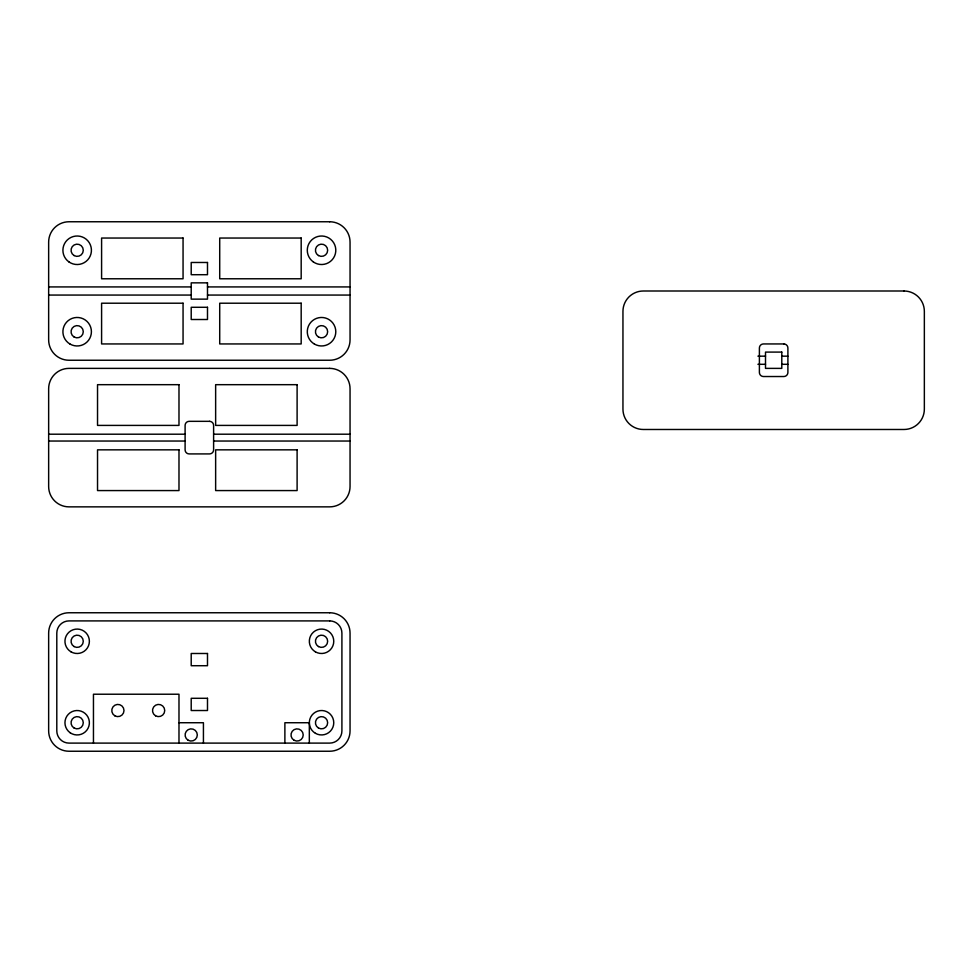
<?xml version="1.0" encoding="UTF-8"?>
<svg xmlns="http://www.w3.org/2000/svg" width="973" height="973" viewBox="0 0 973 973"><rect width="100%" height="100%" fill="white"/><g stroke="black" fill="none" stroke-linecap="round" stroke-linejoin="round"><path stroke-width="1.46" d="M48.65 286.926L191.207 286.926M207.492 286.926L350.049 286.926M48.65 295.062L191.207 295.062M207.492 295.062L350.049 295.062M757.918 356.167L765.508 356.167M781.793 356.167L787.862 356.167M757.918 364.303L765.508 364.303M781.793 364.303L787.862 364.303M48.65 434.201L185.101 434.201M213.61 434.201L350.049 434.201M48.65 441.037L185.101 441.037M213.61 441.037L350.049 441.037M178.983 722.732L203.43 722.732L203.43 743.104M309.329 743.104L309.329 722.732L284.882 722.732L284.882 743.104M178.983 743.104L178.983 694.223L93.457 694.223L93.457 743.104M329.689 221.759L69.01 221.759A20.36 20.36 0 0 0 48.65 242.119L48.65 339.869A20.36 20.36 0 0 0 69.01 360.241L329.689 360.241A20.36 20.36 0 0 0 350.049 339.869L350.049 242.119A20.36 20.36 0 0 0 329.689 221.759M183.058 238.044L101.593 238.044L101.593 278.777L183.058 278.777L183.058 238.044M301.18 238.044L219.716 238.044L219.716 278.777L301.18 278.777L301.18 238.044M207.492 262.479L191.207 262.479L191.207 274.702L207.492 274.702L207.492 262.479M207.492 282.851L191.207 282.851L191.207 299.137L207.492 299.137L207.492 282.851M903.99 291L643.311 291A20.36 20.36 0 0 0 622.951 311.36L622.951 409.11A20.36 20.36 0 0 0 643.311 429.482L903.99 429.482A20.36 20.36 0 0 0 924.35 409.11L924.35 311.36A20.36 20.36 0 0 0 903.99 291M183.058 303.211L101.593 303.211L101.593 343.943L183.058 343.943L183.058 303.211M301.18 303.211L219.716 303.211L219.716 343.943L301.18 343.943L301.18 303.211M207.492 307.286L191.207 307.286L191.207 319.509L207.492 319.509L207.492 307.286M783.837 343.943L763.464 343.943A4.074 4.074 0 0 0 759.39 348.018L759.39 372.452A4.074 4.074 0 0 0 763.464 376.527L783.837 376.527A4.074 4.074 0 0 0 787.899 372.452L787.899 348.018A4.074 4.074 0 0 0 783.837 343.943M781.793 352.092L765.508 352.092L765.508 368.378L781.793 368.378L781.793 352.092M329.689 368.378L69.01 368.378A20.36 20.36 0 0 0 48.65 388.75L48.65 486.5A20.36 20.36 0 0 0 69.01 506.86L329.689 506.86A20.36 20.36 0 0 0 350.049 486.5L350.049 388.75A20.36 20.36 0 0 0 329.689 368.378M178.983 384.676L97.531 384.676L97.531 425.408L178.983 425.408L178.983 384.676M297.106 384.676L215.641 384.676L215.641 425.408L297.106 425.408L297.106 384.676M209.536 421.333L189.163 421.333A4.074 4.074 0 0 0 185.101 425.408L185.101 449.842A4.074 4.074 0 0 0 189.163 453.917L209.536 453.917A4.074 4.074 0 0 0 213.61 449.842L213.61 425.408A4.074 4.074 0 0 0 209.536 421.333M178.983 449.842L97.531 449.842L97.531 490.574L178.983 490.574L178.983 449.842M297.106 449.842L215.641 449.842L215.641 490.574L297.106 490.574L297.106 449.842M329.689 612.759L69.01 612.759A20.36 20.36 0 0 0 48.65 633.131L48.65 730.881A20.36 20.36 0 0 0 69.01 751.241L329.689 751.241A20.36 20.36 0 0 0 350.049 730.881L350.049 633.131A20.36 20.36 0 0 0 329.689 612.759M329.689 620.908L69.01 620.908A12.223 12.223 0 0 0 56.799 633.131L56.799 730.881A12.223 12.223 0 0 0 69.01 743.104L329.689 743.104A12.223 12.223 0 0 0 341.912 730.881L341.912 633.131A12.223 12.223 0 0 0 329.689 620.908M207.492 653.491L191.207 653.491L191.207 665.714L207.492 665.714L207.492 653.491M207.492 698.298L191.207 698.298L191.207 710.521L207.492 710.521L207.492 698.298M315.434 651.861A12.223 12.223 0 0 0 333.763 641.28A12.223 12.223 0 0 0 315.434 630.699A12.223 12.223 0 0 0 315.434 651.861M71.053 651.861A12.223 12.223 0 0 0 89.382 641.28A12.223 12.223 0 0 0 71.053 630.699A12.223 12.223 0 0 0 71.053 651.861M70.129 732.73A12.223 12.223 0 0 0 89.334 723.839A12.223 12.223 0 0 0 72.026 711.652A12.223 12.223 0 0 0 70.129 732.73M315.434 733.314A12.223 12.223 0 0 0 333.763 722.732A12.223 12.223 0 0 0 315.434 712.151A12.223 12.223 0 0 0 315.434 733.314M188.154 740.246A6.106 6.106 0 0 0 197.312 734.956A6.106 6.106 0 0 0 188.154 729.665A6.106 6.106 0 0 0 188.154 740.246M294.053 740.246A6.106 6.106 0 0 0 303.211 734.956A6.106 6.106 0 0 0 294.053 729.665A6.106 6.106 0 0 0 294.053 740.246M114.838 715.812A6.106 6.106 0 0 0 123.997 710.521A6.106 6.106 0 0 0 114.838 705.23A6.106 6.106 0 0 0 114.838 715.812M155.571 715.812A6.106 6.106 0 0 0 164.729 710.521A6.106 6.106 0 0 0 155.571 705.23A6.106 6.106 0 0 0 155.571 715.812M318.487 646.571A6.106 6.106 0 0 0 327.658 641.28A6.106 6.106 0 0 0 318.487 635.989A6.106 6.106 0 0 0 318.487 646.571M74.106 646.571A6.106 6.106 0 0 0 83.277 641.28A6.106 6.106 0 0 0 74.106 635.989A6.106 6.106 0 0 0 74.106 646.571M74.106 728.023A6.106 6.106 0 0 0 83.277 722.732A6.106 6.106 0 0 0 74.106 717.442A6.106 6.106 0 0 0 74.106 728.023M318.487 728.023A6.106 6.106 0 0 0 327.658 722.732A6.106 6.106 0 0 0 318.487 717.442A6.106 6.106 0 0 0 318.487 728.023M313.33 261.919A14.254 14.254 0 0 0 335.746 251.545A14.254 14.254 0 0 0 315.556 237.327A14.254 14.254 0 0 0 313.33 261.919M314.413 344.065A14.254 14.254 0 0 0 335.794 331.72A14.254 14.254 0 0 0 314.413 319.375A14.254 14.254 0 0 0 314.413 344.065M70.032 344.065A14.254 14.254 0 0 0 91.413 331.72A14.254 14.254 0 0 0 70.032 319.375A14.254 14.254 0 0 0 70.032 344.065M68.949 261.919A14.254 14.254 0 0 0 91.365 251.545A14.254 14.254 0 0 0 71.175 237.327A14.254 14.254 0 0 0 68.949 261.919M318.487 255.558A6.106 6.106 0 0 0 327.658 250.268A6.106 6.106 0 0 0 318.487 244.977A6.106 6.106 0 0 0 318.487 255.558M318.487 337.011A6.106 6.106 0 0 0 327.658 331.72A6.106 6.106 0 0 0 318.487 326.429A6.106 6.106 0 0 0 318.487 337.011M74.106 337.011A6.106 6.106 0 0 0 83.277 331.72A6.106 6.106 0 0 0 74.106 326.429A6.106 6.106 0 0 0 74.106 337.011M74.106 255.558A6.106 6.106 0 0 0 83.277 250.268A6.106 6.106 0 0 0 74.106 244.977A6.106 6.106 0 0 0 74.106 255.558"/></g></svg>
